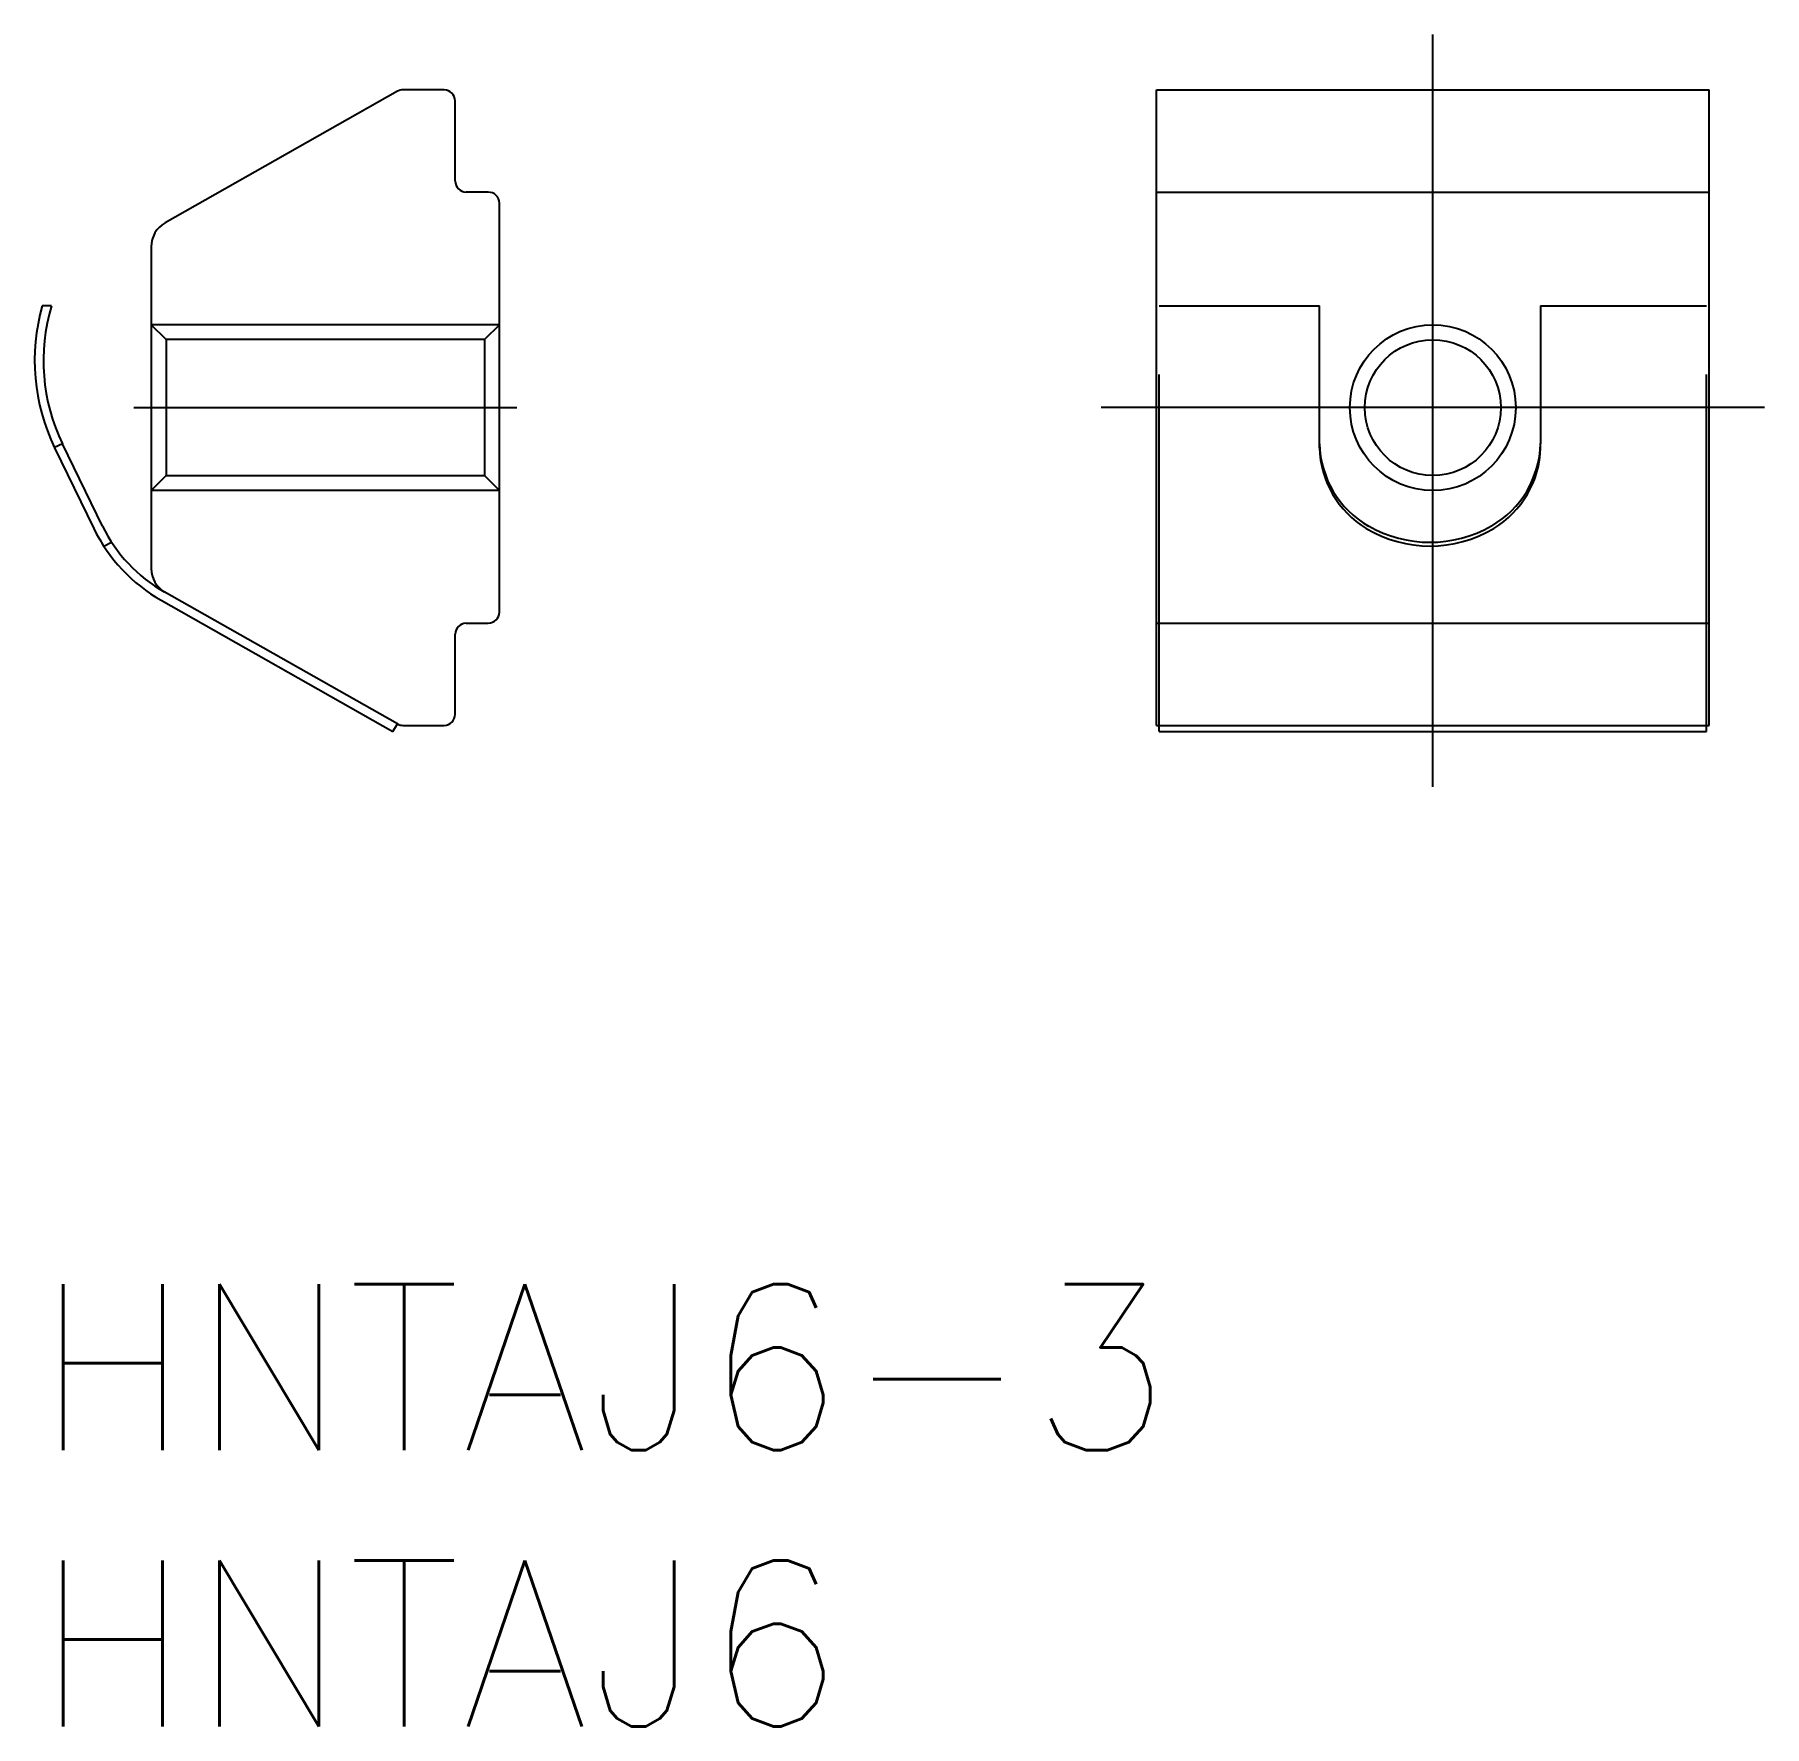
# Model space of a CAD drawing. Extents: x 0 to 31.3, y -8 to 22.6.
import ezdxf

# ---------------------------------------------------------------- set-up
doc = ezdxf.new("R2010")
doc.units = 0
doc.header["$LTSCALE"] = 0.5
doc.linetypes.add('CENTER', pattern=[50.8, 31.75, -6.35, 6.35, -6.35])
doc.linetypes.add('DASHED', pattern=[19.05, 12.7, -6.35])
for name, color, linetype in [('MSM_CENTER', 1, 'CENTER'), ('MSM_CONTINUOUS', 7, 'CONTINUOUS'), ('MSM_DASHED', 4, 'DASHED'), ('MSM_NARROW', 5, 'CONTINUOUS'), ('MSM_PART_NUMBER', 7, 'CONTINUOUS')]:
    doc.layers.add(name, color=color, linetype=linetype)
doc.styles.get("Standard").update_dxf_attribs({"font": 'txt.shx', "height": 3, "bigfont": 'bigfont.shx'})

msp = doc.modelspace()

# ---------------------------------------------------------------- linework, layer by layer
at = {"layer": 'MSM_CENTER'}
for p, q in [((25.3, 9), (25.3, 22.613)), ((1.795, 15.863), (8.725, 15.863)), ((31.3, 15.863), (19.3, 15.863))]:
    msp.add_line(p, q, dxfattribs=at)
at = {"layer": 'MSM_CONTINUOUS'}
for p, q in [((7.41, 21.613), (6.663, 21.613)), ((20.3, 21.613), (30.3, 21.613)), ((20.3, 10.113), (20.3, 21.613)), ((30.3, 10.113), (30.3, 21.613)), ((6.564, 21.587), (2.363, 19.207)), ((7.61, 19.963), (7.61, 21.413)), ((8.21, 19.763), (7.81, 19.763)), ((20.3, 19.763), (30.3, 19.763)), ((8.41, 12.163), (8.41, 19.563)), ((2.11, 18.772), (2.11, 12.955)), ((0.305, 17.703), (0.138, 17.703)), ((0.363, 15.136), (1.072, 13.676)), ((1.228, 13.721), (0.507, 15.206)), ((6.564, 10.139), (2.346, 12.53)), ((2.291, 12.377), (6.485, 10)), ((7.81, 11.963), (8.21, 11.963)), ((20.3, 11.963), (30.3, 11.963)), ((7.61, 10.313), (7.61, 11.763)), ((6.485, 10), (6.564, 10.139)), ((6.663, 10.113), (7.41, 10.113)), ((20.3, 10.113), (30.3, 10.113)), ((20.35, 10), (20.35, 10.113)), ((30.25, 10), (30.25, 10.113)), ((20.35, 10), (30.25, 10))]:
    msp.add_line(p, q, dxfattribs=at)
msp.add_circle((25.3, 15.863), 1.5, dxfattribs=at)
for centre, radius, start, end in [((6.663, 21.413), 0.2, 90, 119.5388), ((7.41, 21.413), 0.2, 0, 90), ((7.81, 19.963), 0.2, 180, 270), ((8.21, 19.563), 0.2, 0, 90), ((2.61, 18.772), 0.5, 119.5388, 180), ((3.61, 16.713), 3.61, 164.0834, 205.9), ((3.61, 16.713), 3.45, 163.3242, 205.9), ((3.77, 14.987), 3, 205.9, 240.4612), ((3.702, 14.922), 2.75, 205.9, 240.4612), ((2.61, 12.955), 0.5, 180, 240.4612), ((7.81, 11.763), 0.2, 90, 180), ((8.21, 12.163), 0.2, 270, 0), ((6.663, 10.313), 0.2, 240.4612, 270), ((7.41, 10.313), 0.2, 270, 0)]:
    msp.add_arc(centre, radius, start, end, dxfattribs=at)
at = {"layer": 'MSM_DASHED'}
for p, q in [((20.35, 17.703), (23.25, 17.703)), ((20.35, 10.113), (20.35, 17.703)), ((23.25, 15.136), (23.25, 17.703)), ((27.25, 17.703), (30.25, 17.703)), ((27.25, 17.703), (27.25, 15.206)), ((30.25, 10.113), (30.25, 17.703)), ((2.381, 17.093), (2.11, 17.363)), ((8.41, 17.363), (2.11, 17.363)), ((8.41, 17.363), (8.14, 17.093)), ((8.14, 17.093), (2.381, 17.093)), ((2.381, 17.093), (2.381, 14.634)), ((8.14, 17.093), (8.14, 14.634)), ((0.358, 15.146), (0.502, 15.216)), ((23.25, 15.206), (23.25, 15.216)), ((27.25, 15.136), (27.25, 15.216)), ((2.11, 14.363), (2.381, 14.634)), ((2.381, 14.634), (8.14, 14.634)), ((8.14, 14.634), (8.41, 14.363)), ((8.41, 14.363), (2.11, 14.363)), ((1.251, 13.357), (1.394, 13.426))]:
    msp.add_line(p, q, dxfattribs=at)
for centre, radius, start, end in [((25.018, 15.255), 1.769, 181.5799, 240.154), ((25.012, 15.183), 1.763, 181.5117, 238.725), ((25.473, 15.26), 1.777, 300.0051, 358.2611), ((25.486, 15.184), 1.765, 301.3083, 358.4549), ((25.25, 15.613), 2.254, 239.2321, 300.7679), ((25.25, 15.675), 2.248, 240.3475, 299.6525)]:
    msp.add_arc(centre, radius, start, end, dxfattribs=at)
at = {"layer": 'MSM_NARROW'}
msp.add_circle((25.3, 15.863), 1.229, dxfattribs=at)

# ---------------------------------------------------------------- texts
at = {"layer": 'MSM_PART_NUMBER'}
for s, p in [('HNTAJ6-3', (0, -3)), ('HNTAJ6', (0, -8))]:
    msp.add_text(s, height=3, dxfattribs=at).set_placement(p)

doc.saveas('drawing.dxf')
